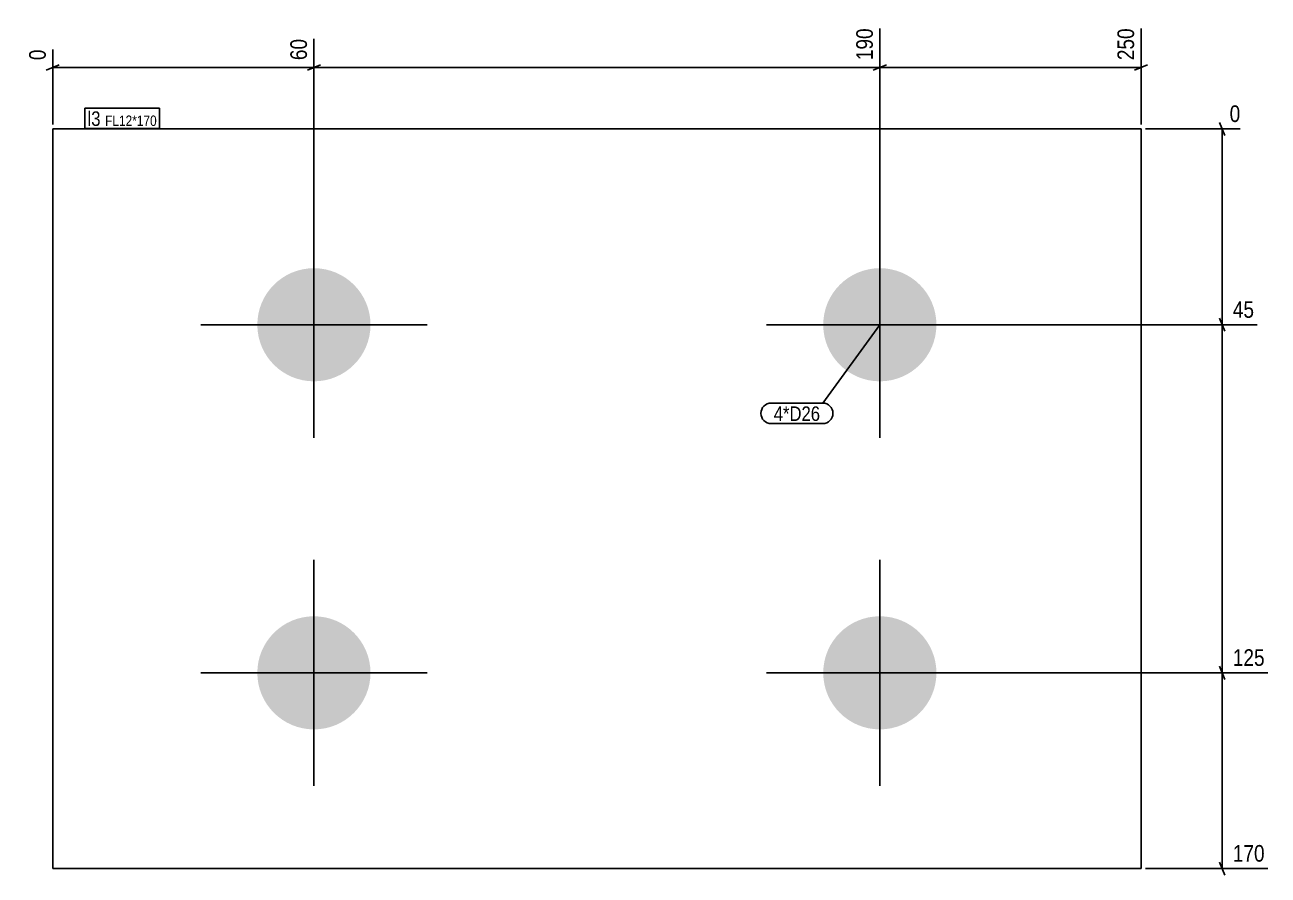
# Model space of a CAD drawing. Header units: millimetres. Extents: x 2 to 11131, y -34 to 238.
# Drawn here: x 1.6 to 287.2, y 2.4 to 197.8 of the extents above; entities that cross this region are included whole.
import ezdxf

# ---------------------------------------------------------------- set-up
doc = ezdxf.new("R2010")
doc.units = ezdxf.units.MM
for name, color, linetype in [('MÅLSÆTNING', 7, 'Continuous'), ('STÅL', 7, 'Continuous'), ('TEKST', 7, 'Continuous')]:
    doc.layers.add(name, color=color, linetype=linetype)
doc.styles.add('Arial Narrow', font='ARIALN.TTF', dxfattribs={"height": 0.2})

msp = doc.modelspace()

# ---------------------------------------------------------------- hatches: boundary and pattern name
at = {"layer": 'STÅL', "linetype": 'Continuous'}
for points in [[(68, 115.9, -1), (68, 141.9, -1)], [(198, 115.9, -1), (198, 141.9, -1)], [(68, 35.9, -1), (68, 61.9, -1)], [(198, 35.9, -1), (198, 61.9, -1)]]:
    msp.add_hatch(color=96, dxfattribs=at).paths.add_polyline_path(points)

# ---------------------------------------------------------------- linework, layer by layer
at = {"layer": 'MÅLSÆTNING', "color": 7, "linetype": 'Continuous'}
for p, q in [((68, 129.9), (68, 194.59)), ((68, 129.9), (68, 194.59)), ((198, 129.9), (198, 197.03)), ((198, 129.9), (198, 197.03)), ((258, 174.9), (258, 197.03)), ((8, 174.9), (8, 192.16)), ((9.5, 188.62), (6.5, 187.42)), ((69.5, 188.62), (66.5, 187.42)), ((66.5, 187.42), (69.5, 188.62)), ((199.5, 188.62), (196.5, 187.42)), ((196.5, 187.42), (199.5, 188.62)), ((256.5, 187.42), (259.5, 188.62)), ((8, 188.02), (68, 188.02)), ((68, 188.02), (198, 188.02)), ((198, 188.02), (258, 188.02)), ((277.26, 172.4), (276.06, 175.4)), ((259, 173.9), (280.8, 173.9)), ((276.66, 128.9), (276.66, 173.9)), ((199, 128.9), (284.69, 128.9)), ((199, 128.9), (284.69, 128.9)), ((276.06, 130.4), (277.26, 127.4)), ((277.26, 127.4), (276.06, 130.4)), ((276.66, 48.9), (276.66, 128.9)), ((199, 48.9), (287.13, 48.9)), ((199, 48.9), (287.13, 48.9)), ((276.06, 50.4), (277.26, 47.4)), ((277.26, 47.4), (276.06, 50.4)), ((276.66, 3.9), (276.66, 48.9)), ((259, 3.9), (287.13, 3.9)), ((276.06, 5.4), (277.26, 2.4))]:
    msp.add_line(p, q, dxfattribs=at)
at = {"layer": 'STÅL', "color": 2, "linetype": 'Continuous'}
for p, q in [((8, 3.9), (8, 173.9)), ((8, 173.9), (258, 173.9)), ((258, 173.9), (258, 3.9)), ((258, 3.9), (8, 3.9))]:
    msp.add_line(p, q, dxfattribs=at)
at = {"layer": 'STÅL', "color": 96, "linetype": 'Continuous'}
for p, q in [((68, 102.9), (68, 154.9)), ((198, 102.9), (198, 154.9)), ((94, 128.9), (42, 128.9)), ((224, 128.9), (172, 128.9)), ((68, 22.9), (68, 74.9)), ((198, 22.9), (198, 74.9)), ((94, 48.9), (42, 48.9)), ((224, 48.9), (172, 48.9))]:
    msp.add_line(p, q, dxfattribs=at)

# ---------------------------------------------------------------- wipeouts: each hides what was drawn before it
at = {"color": 0}
msp.add_wipeout([(184.29, 106.79), (184.29, 110.29), (173.63, 110.29), (173.63, 106.79)], dxfattribs=at).dxf.layer = 'TEKST'

# ---------------------------------------------------------------- next in the draw order: wipeouts: each hides what was drawn before it
at = {"color": 0, "linetype": 'Continuous'}
for points in [[(197.2, 197.83), (191.6, 197.83), (191.6, 188.92), (197.2, 188.92)], [(257.2, 197.83), (251.6, 197.83), (251.6, 188.92), (257.2, 188.92)], [(67.2, 195.39), (61.6, 195.39), (61.6, 188.92), (67.2, 188.92)], [(7.2, 192.96), (1.6, 192.96), (1.6, 188.92), (7.2, 188.92)], [(281.6, 174.7), (281.6, 180.3), (277.56, 180.3), (277.56, 174.7)], [(284.76, 129.7), (284.76, 135.3), (278.29, 135.3), (278.29, 129.7)], [(287.2, 49.7), (287.2, 55.3), (278.29, 55.3), (278.29, 49.7)], [(287.2, 4.7), (287.2, 10.3), (278.29, 10.3), (278.29, 4.7)]]:
    msp.add_wipeout(points, dxfattribs=at).dxf.layer = 'MÅLSÆTNING'
at = {"color": 0}
for points in [[(18.98, 174.6), (18.98, 178.1), (16, 178.1), (16, 174.6)], [(184.29, 106.79), (184.29, 110.29), (173.63, 110.29), (173.63, 106.79)]]:
    msp.add_wipeout(points, dxfattribs=at).dxf.layer = 'TEKST'

# ---------------------------------------------------------------- next in the draw order: linework, layer by layer
at = {"layer": 'TEKST', "color": 7, "linetype": 'Continuous'}
for p, q in [((198, 128.9), (184.89, 110.89)), ((173.03, 110.89), (184.89, 110.89)), ((173.03, 106.19), (184.89, 106.19))]:
    msp.add_line(p, q, dxfattribs=at)
for centre, start, end in [((173.03, 108.54), 90, 270), ((184.89, 108.54), 270, 90)]:
    msp.add_arc(centre, 2.35, start, end, dxfattribs=at)

# ---------------------------------------------------------------- next in the draw order: texts
at = {"layer": 'MÅLSÆTNING', "color": 3, "linetype": 'Continuous', "style": 'Arial Narrow'}
for s, height, p in [('60', 3.818, (66.4, 189.72)), ('190', 3.818, (196.4, 189.72)), ('250', 3.818, (256.4, 189.72)), ('0', 3.82, (6.4, 189.72))]:
    msp.add_text(s, height=height, rotation=90.0002, dxfattribs=at).set_placement(p)
for s, height, p in [('0', 3.82, (278.36, 175.5)), ('45', 3.818, (279.09, 130.5)), ('125', 3.818, (279.09, 50.5)), ('170', 3.818, (279.09, 5.5))]:
    msp.add_text(s, height=height, dxfattribs=at).set_placement(p)
at = {"layer": 'TEKST', "color": 3, "style": 'Arial Narrow'}
msp.add_text('4*D26', height=3.34, dxfattribs=at).set_placement((173.63, 106.79))

# ---------------------------------------------------------------- next in the draw order: wipeouts: each hides what was drawn before it
at = {"color": 0}
msp.add_wipeout([(18.98, 174.6), (18.98, 178.1), (16, 178.1), (16, 174.6)], dxfattribs=at).dxf.layer = 'TEKST'

# ---------------------------------------------------------------- next in the draw order: linework, layer by layer
at = {"layer": 'TEKST', "color": 7, "linetype": 'Continuous'}
for p, q in [((15.4, 178.7), (32.51, 178.7)), ((15.4, 174), (15.4, 178.7))]:
    msp.add_line(p, q, dxfattribs=at)

# ---------------------------------------------------------------- next in the draw order: wipeouts: each hides what was drawn before it
at = {"color": 0}
msp.add_wipeout([(31.91, 174.6), (31.91, 177.1), (20.03, 177.1), (20.03, 174.6)], dxfattribs=at).dxf.layer = 'TEKST'

# ---------------------------------------------------------------- next in the draw order: wipeouts: each hides what was drawn before it
msp.add_wipeout([(31.91, 174.6), (31.91, 177.1), (20.03, 177.1), (20.03, 174.6)], dxfattribs=at).dxf.layer = 'TEKST'

# ---------------------------------------------------------------- next in the draw order: linework, layer by layer
at = {"layer": 'TEKST', "color": 7, "linetype": 'Continuous'}
for p, q in [((32.51, 174), (32.51, 178.7)), ((15.4, 174), (32.51, 174))]:
    msp.add_line(p, q, dxfattribs=at)

# ---------------------------------------------------------------- next in the draw order: texts
at = {"layer": 'TEKST', "color": 3, "style": 'Arial Narrow'}
for s, height, p in [('l3', 3.34, (16, 174.6)), ('FL12*170', 2.386, (20.03, 174.6))]:
    msp.add_text(s, height=height, dxfattribs=at).set_placement(p)

doc.saveas('drawing.dxf')
